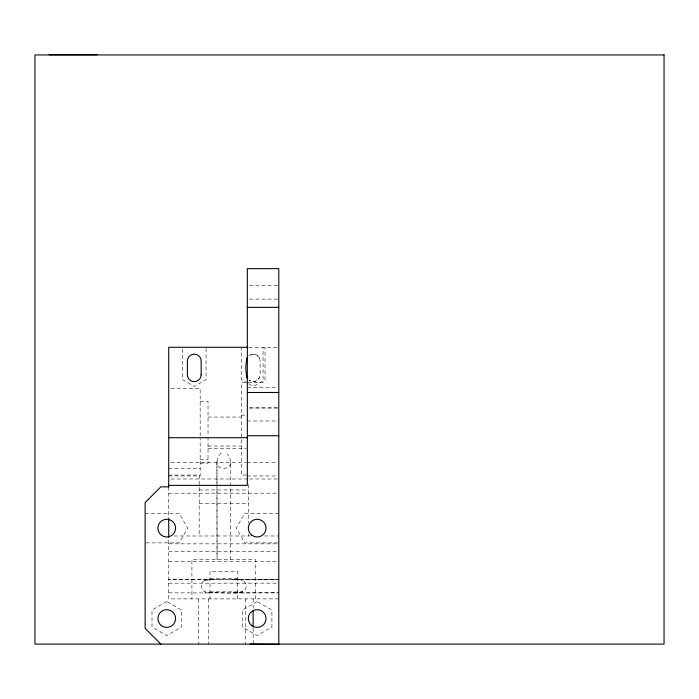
<?xml version="1.0" encoding="UTF-8"?>
<svg xmlns="http://www.w3.org/2000/svg" width="699" height="699" viewBox="0 0 699 699"><rect width="100%" height="100%" fill="white"/><g stroke="black" fill="none" stroke-linecap="round" stroke-linejoin="round"><path stroke-width="0.52" stroke-dasharray="3.5 2.62" d="M230.46 559.576L230.539 461.078L229.84 458.334L227.262 453.826M216.943 485.857L216.908 463.096C216.873 458.754 218.883 454.105 222.815 451.965M230.6 463.096C229.997 470.13 217.52 470.13 216.908 463.096M259.443 358.054C257.634 354.192 252.243 352.951 248.949 355.66A6.876 6.876 0 0 1 260.124 361.042L260.124 374.804A6.876 6.876 0 0 1 248.949 380.177C252.304 382.93 257.651 381.593 259.486 377.687M204.886 580.397C198.429 583.377 201.749 593.224 208.485 592.822C220.159 590.838 233.396 595.845 244.274 590.699C248.687 586.566 244.746 579.191 239.023 579.41C227.699 580.292 215.974 578.047 204.886 580.397C217.118 578.772 230.39 578.842 242.623 580.397M242.623 591.826C230.39 593.451 217.127 593.39 204.886 591.826M212.924 579.253L168.712 579.401L213.824 579.279M234.584 592.979L278.796 592.822L231.107 592.831M249.517 285.358L278.796 285.358M249.517 299.12L278.796 299.12M248.949 347.281L278.796 347.281M247.341 387.648L277.713 387.648M170.888 388.286L200.167 388.286L200.167 437.53M200.167 401.357L208.031 401.357L208.031 435.792M249.517 407.237L278.796 407.237M249.517 408.129L278.796 408.129M241.443 415.136L246.363 415.136M208.031 417.067L241.443 417.067M247.341 420.999L278.796 420.999M208.031 446.032L241.443 446.032M208.031 448.47L246.249 448.47M200.167 459.339L208.031 459.339M170.897 462.397L246.1 462.397M247.193 462.397L277.704 462.397M200.167 463.157L208.031 463.157L208.031 437.618M168.712 468.47L200.167 468.47M168.712 475.049L199.189 475.049L199.189 535.984M246.363 475.049L241.443 475.049L241.443 382.668L263.069 382.668L263.069 347.281M168.712 475.967L200.167 475.967L200.167 438.544M247.341 475.967L277.713 475.967M170.897 478.981L248.276 478.981M249.368 478.981L277.704 478.981M199.189 489.964L248.328 489.964M168.712 493.188L277.704 493.188M199.189 503.385L248.328 503.385M145.13 513.381L179.197 513.381L187.708 528.121L179.197 542.87L145.13 542.87M278.796 513.381L244.729 513.381L236.218 528.121L244.729 542.87L278.796 542.87M174.156 535.984L250.504 535.984M264.624 535.984L278.796 535.984M168.712 543.848L278.796 543.848M168.712 551.712L278.796 551.712M168.712 561.542L277.704 561.542M209.997 578.423L237.511 578.423M239.023 579.41L278.796 579.401L234.584 579.253M168.712 583.167L278.796 583.167M209.997 591.835L237.511 591.835M278.796 598.886L168.712 598.886L168.712 535.984M233.693 579.279L278.796 579.401M168.712 592.822L212.924 592.979M247.796 383.314L241.443 379.644L241.443 347.281M248.704 383.838L253.239 386.451L265.035 379.644L265.035 347.281M216.97 461.078L217.048 559.576L216.943 486.941M255.589 598.886L255.589 559.576L191.919 559.576L191.919 598.886M253.143 598.886L253.143 608.611M253.143 628.052L253.143 644.26M248.328 484.529L248.328 522.931M248.328 533.809L248.328 535.984M245.62 598.886L245.62 644.102M237.511 598.886L237.511 571.371L209.997 571.371L209.997 598.886M208.485 598.886L208.485 644.102M206.065 348.32L206.065 379.644L194.27 386.451L182.474 379.644L182.474 347.281M198.446 598.886L198.446 644.102M168.712 486.845L168.712 518.579M166.746 601.524L152.006 610.035L152.006 627.055L166.746 635.574L181.495 627.055L181.495 610.035L166.746 601.524M257.171 601.524L242.431 610.035L242.431 627.055L257.171 635.574L271.911 627.055L271.911 610.035L257.171 601.524"/><path stroke-width="1.05" d="M247.341 378.342C245.358 371.859 245.358 363.978 247.341 357.495M49.096 54.74L97.248 54.74M247.341 307.342L278.796 307.342M247.883 347.281L168.712 347.281L168.712 487.02M247.341 392.488L278.796 392.488M247.341 435.739L278.796 435.739M168.712 437.705L247.341 437.705M168.712 485.368L247.341 485.368L247.341 268.652L278.796 268.652L278.796 644.102M168.712 486.845L160.857 486.845L145.13 502.572L145.13 628.375L160.857 644.102M278.796 644.26L249.954 644.102M253.143 610.769L253.143 626.977M168.712 518.579L168.712 537.382M246.363 361.042A6.876 6.876 0 0 1 247.044 358.054M247.044 377.783A6.876 6.876 0 0 1 246.363 374.804M664.05 54.941L34.95 54.941L34.95 644.102L664.05 644.102L664.05 54.941M201.155 374.804L201.155 361.042A6.876 6.876 0 0 0 194.27 354.157A6.876 6.876 0 0 0 187.393 361.042L187.393 374.804A6.876 6.876 0 0 0 194.27 381.68A6.876 6.876 0 0 0 201.155 374.804M251.955 535.268A8.842 8.842 0 0 0 265.969 529.073A8.842 8.842 0 0 0 253.597 520.039A8.842 8.842 0 0 0 251.955 535.268M161.53 535.268A8.842 8.842 0 0 0 175.545 529.073A8.842 8.842 0 0 0 163.173 520.039A8.842 8.842 0 0 0 161.53 535.268M161.53 625.692A8.842 8.842 0 0 0 175.545 619.497A8.842 8.842 0 0 0 163.173 610.454A8.842 8.842 0 0 0 161.53 625.692M251.955 625.692A8.842 8.842 0 0 0 265.969 619.497A8.842 8.842 0 0 0 253.597 610.454A8.842 8.842 0 0 0 251.955 625.692"/></g></svg>
